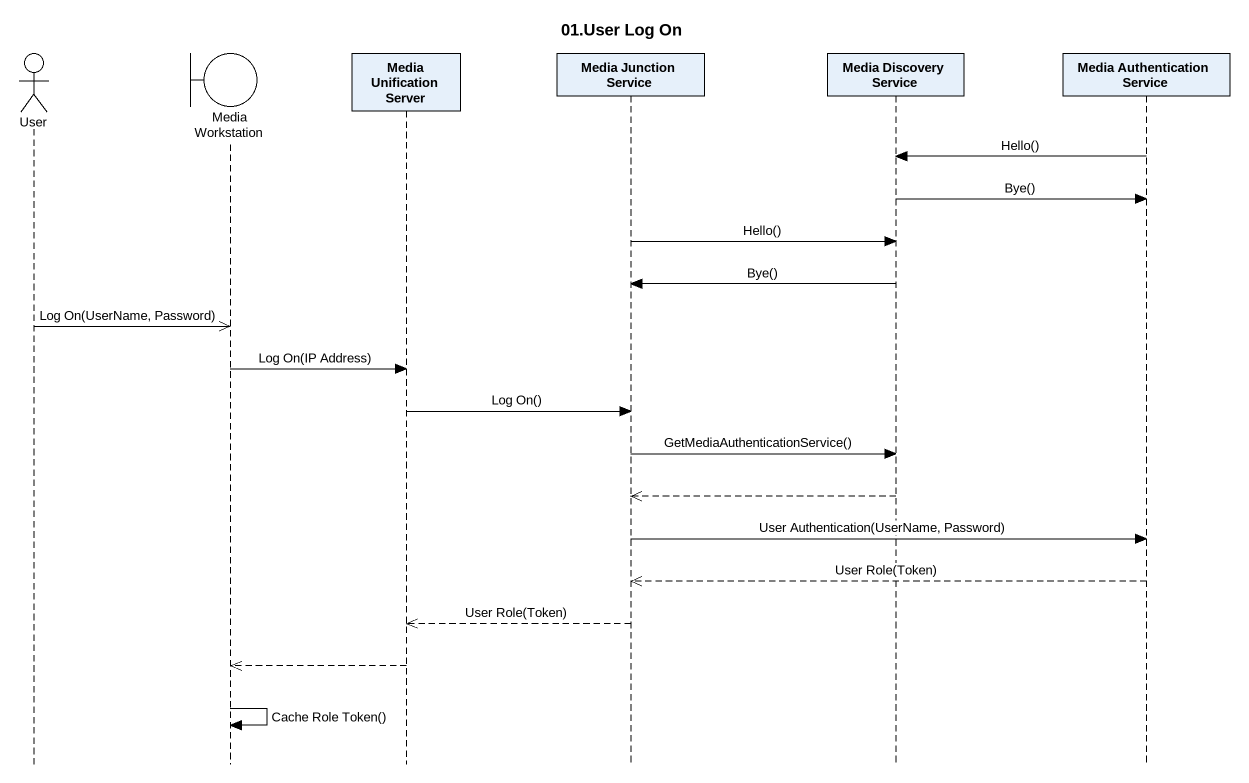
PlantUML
@startuml
title 01.User Log On
hide footbox
actor User
boundary "Media Workstation" as Media_Workstation
participant "Media Unification Server" as Media_Unification_Server
participant "Media Junction Service" as Media_Junction_Service
participant "Media Discovery Service" as Media_Discovery_Service
participant "Media Authentication Service" as Media_Authentication_Service

Media_Authentication_Service -> Media_Discovery_Service : Hello()
Media_Discovery_Service -> Media_Authentication_Service : Bye()
Media_Junction_Service -> Media_Discovery_Service : Hello()
Media_Discovery_Service -> Media_Junction_Service : Bye()
User ->> Media_Workstation : Log On(UserName, Password)
Media_Workstation -> Media_Unification_Server : Log On(IP Address)
Media_Unification_Server -> Media_Junction_Service : Log On()
Media_Junction_Service -> Media_Discovery_Service : GetMediaAuthenticationService()
Media_Discovery_Service -->> Media_Junction_Service
Media_Junction_Service -> Media_Authentication_Service : User Authentication(UserName, Password)
Media_Authentication_Service -->> Media_Junction_Service : User Role(Token)
Media_Junction_Service -->> Media_Unification_Server : User Role(Token)
Media_Unification_Server -->> Media_Workstation
Media_Workstation -> Media_Workstation : Cache Role Token()
@enduml
